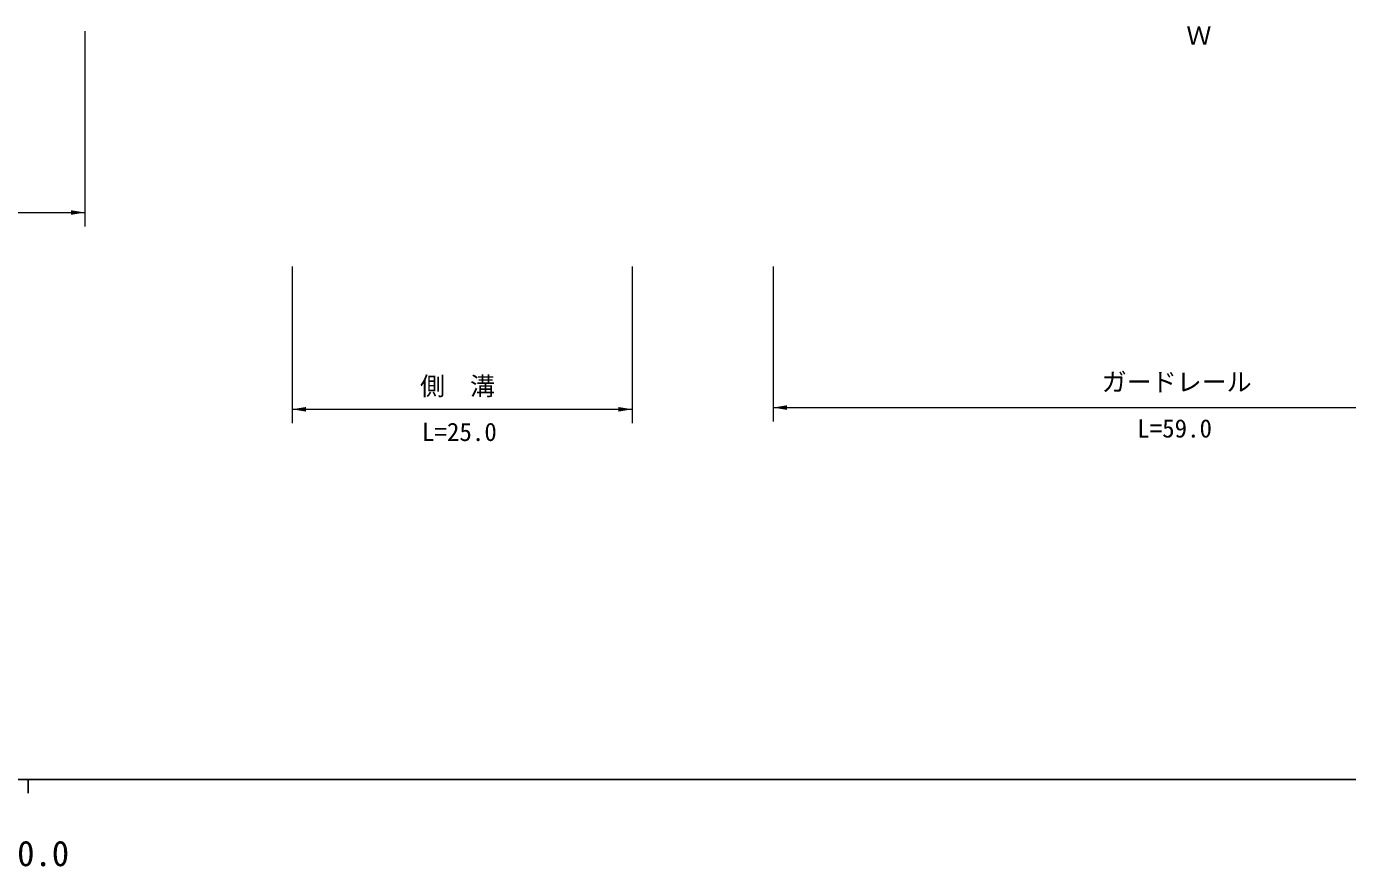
# Model space of a CAD drawing. Units: millimetres, scale not verified. Extents: x 40000 to 680000, y 20000 to 380000.
# Drawn here: x 367886 to 463072, y 198715 to 259253 of the extents above; entities that cross this region are included whole.
import ezdxf
from ezdxf.enums import TextEntityAlignment as Align

# ---------------------------------------------------------------- set-up
doc = ezdxf.new("R2010")
doc.units = ezdxf.units.MM
doc.header["$LTSCALE"] = 1000
for name, color, linetype, lineweight in [('M-BGD', 7, 'Continuous', 13), ('M-STR-HTXT', 7, 'Continuous', 13), ('M-TTL-BAND', 7, 'Continuous', 25)]:
    doc.layers.add(name, color=color, linetype=linetype, lineweight=lineweight)
doc.styles.add('ＭＳ ゴシック', font='')
doc.styles.get('ＭＳ ゴシック').set_extended_font_data('MS Gothic')

# ---------------------------------------------------------------- blocks, each defined once
blk = doc.blocks.new('filled_arrow')
at = {"color": 0, "linetype": 'Continuous', "lineweight": -2}
blk.add_solid([(7.5, 1.25), (0, 0), (7.5, -1.25)], dxfattribs=at)

msp = doc.modelspace()

# ---------------------------------------------------------------- linework, layer by layer
at = {"layer": 'M-STR-HTXT'}
for p, q in [((372097, 258921), (372097, 244842)), ((284271, 245842), (372097, 245842)), ((387023, 241960), (387023, 230664)), ((411528, 241960), (411528, 230664)), ((421686, 241960), (421686, 230789)), ((387023, 231664), (411528, 231664)), ((421686, 231789), (479597, 231789))]:
    msp.add_line(p, q, dxfattribs=at)
at = {"layer": 'M-TTL-BAND'}
for p, q in [((40000, 205000), (579000, 205000)), ((368000, 205000), (368000, 204000))]:
    msp.add_line(p, q, dxfattribs=at)

# ---------------------------------------------------------------- block references
at = {"layer": 'M-STR-HTXT', "xscale": 133, "yscale": 133, "rotation": 180}
for p in [(372097, 245842), (411528, 231664)]:
    msp.add_blockref('filled_arrow', p, dxfattribs=at)
at = {"layer": 'M-STR-HTXT', "xscale": 133, "yscale": 133}
for p in [(387023, 231664), (421686, 231789)]:
    msp.add_blockref('filled_arrow', p, dxfattribs=at)

# ---------------------------------------------------------------- texts
at = {"layer": 'M-BGD', "style": 'ＭＳ ゴシック'}
msp.add_text('Ｗ', height=1320, dxfattribs=at).set_placement((451459, 259250), align=Align.TOP_LEFT)
at = {"layer": 'M-STR-HTXT', "style": 'ＭＳ ゴシック'}
for s, p in [('側\u3000溝', (396243, 233338)), ('ガードレール', (445358, 233632))]:
    msp.add_text(s, height=1320, dxfattribs=at).set_placement(p, align=Align.MIDDLE_LEFT)
for s, p in [('L=25.0', (399081, 228982)), ('L=59.0', (450611, 229234))]:
    msp.add_text(s, height=1320, dxfattribs=at).set_placement(p, align=Align.BOTTOM_CENTER)
at = {"layer": 'M-TTL-BAND', "style": 'ＭＳ ゴシック'}
msp.add_text('300.0', height=1833, dxfattribs=at).set_placement((367844, 198195), align=Align.BOTTOM_CENTER)

doc.saveas('drawing.dxf')
